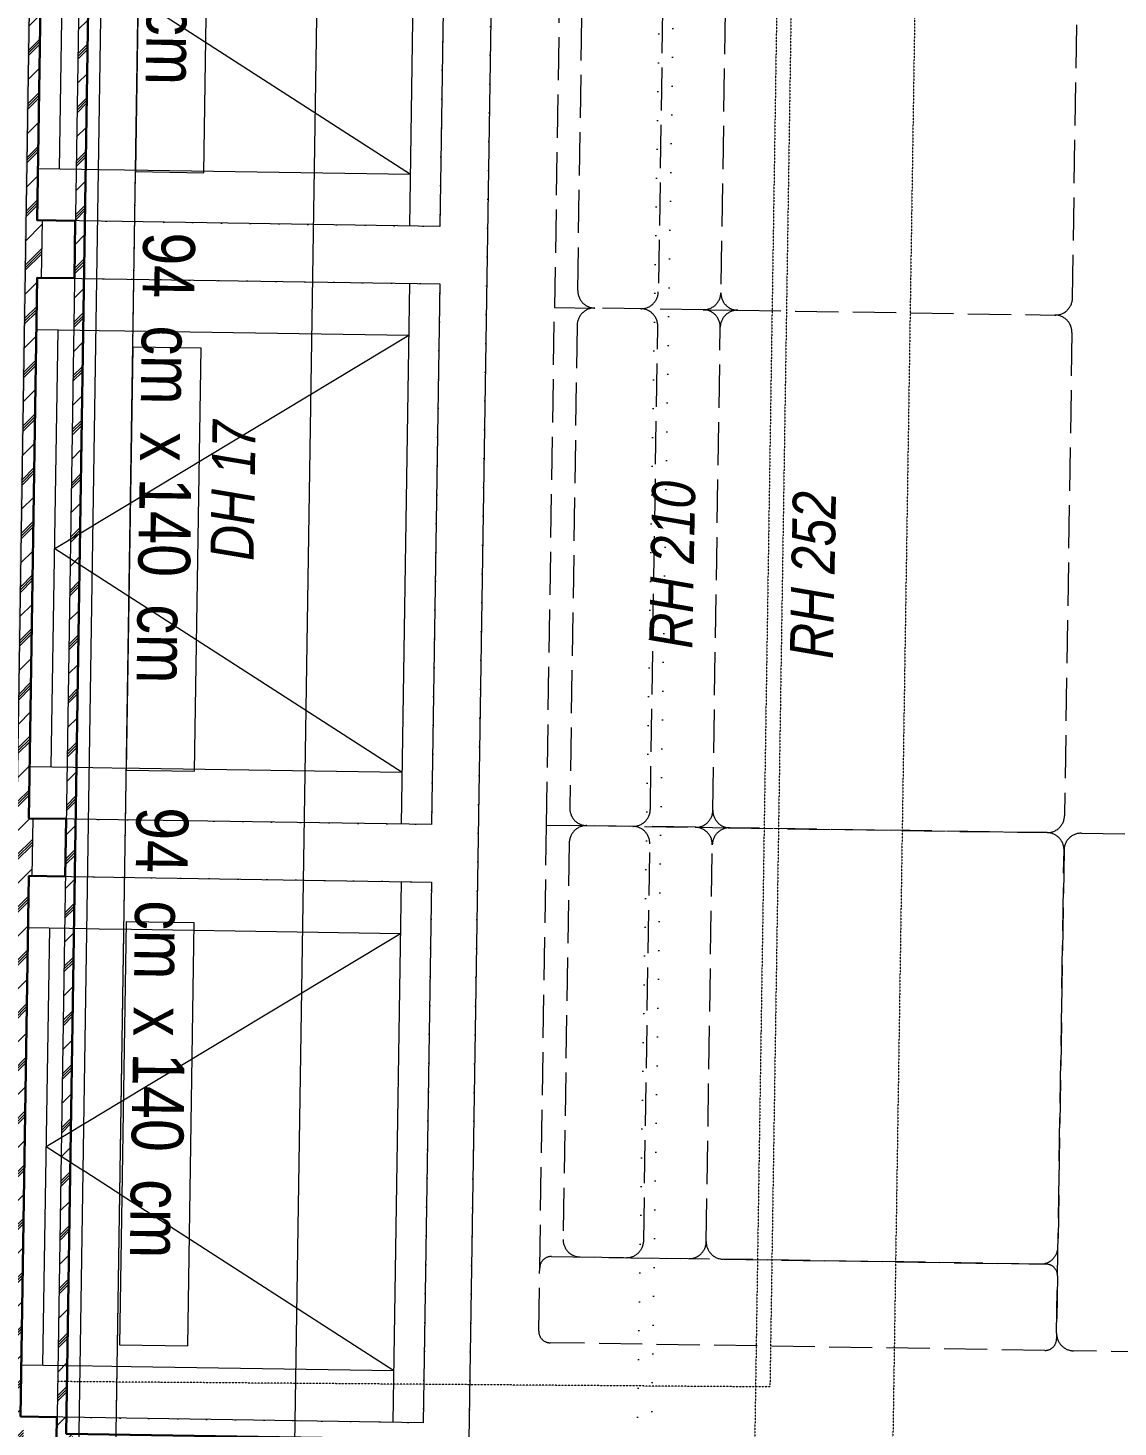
# Model space of a CAD drawing. Header units: metres. Extents: x -19025 to 34897, y -14024 to 26069.
# Drawn here: x -11288 to -9394, y -899 to 1534 of the extents above; entities that cross this region are included whole.
import ezdxf
from ezdxf.enums import TextEntityAlignment as Align

# ---------------------------------------------------------------- set-up
doc = ezdxf.new("R2010")
doc.units = ezdxf.units.M
doc.header["$MEASUREMENT"] = 0
doc.set_wipeout_variables(frame=1)
for name, pattern in [('Punktlinie weit', [0.05, 0, -0.05]), ('Strichlinie eng', [0.1, 0.075, -0.025]), ('Strichlinie mittel', [0.15, 0.1, -0.05]), ('Wipeout_Contour', [1, 0, -1])]:
    doc.linetypes.add(name, pattern=pattern)
for name, color, linetype in [('220 Bodenaufbau', 7, 'Continuous'), ('310 Dachkonstruktion massiv', 7, 'Continuous'), ('510 Moeblierung', 7, 'Continuous'), ('930 Beschriftung Allgemein', 7, 'Continuous'), ('936 Beschriftung PP', 7, 'Continuous'), ('938 Beschriftung Statik', 7, 'Continuous'), ('Neubau_130 Wand Innen', 7, 'Continuous')]:
    doc.layers.add(name, color=color, linetype=linetype)
doc.styles.add('ERSTELLTER_STIL_1', font='ARIALN.TTF')
doc.styles.add('ERSTELLTER_STIL_6', font='ARIALNI.TTF')
pattern_1 = [(225, (-0.0023, 0.0023), (-0.04596194, 0.04596194), []), (225, (0, 0), (-0.04596194, 0.04596194), []), (225, (0.0023, -0.0023), (-0.04596194, 0.04596194), []), (225, (-0.068943, -0.02298), (-0.02298097, 0.02298097), [])]

# ---------------------------------------------------------------- blocks, each defined once
blk = doc.blocks.new('Decke_1_1', base_point=(-12.5417, 13.2338))
at = {"layer": '220 Bodenaufbau', "color": 7, "linetype": 'Continuous', "lineweight": 13, "flags": 128}
blk.add_lwpolyline([(-12.482, 21.772), (-12.74, 17.1693), (-10.4444, 17.0406), (-10.6591, 13.2049), (-12.5417, 13.2338), (-12.638, 6.9481), (-12.5214, 6.9463), (-12.5836, 2.8868), (-8.4848, 2.8239), (-8.5307, -0.1696), (-2.6045, -0.1696), (-2.5423, 3.8838), (-1.8278, 3.873), (-1.7618, 8.1713), (-2.5953, 8.1841), (-2.4657, 16.6303), (-2.3698, 16.6251), (-2.1874, 19.881)], dxfattribs=at)
blk = doc.blocks.new('Wohnlandschaft 01 27[6]_1', base_point=(-11.252, 3.5373))
at = {"layer": '510 Moeblierung', "color": 253, "linetype": 'Strichlinie eng', "lineweight": 9, "true_color": 0x9f9f9f}
for p, q in [((-12.1499, 3.6811), (-12.1381, 4.451)), ((-12.1381, 4.451), (-12.0681, 4.4499)), ((-11.8795, 4.447), (-12.0681, 4.4499)), ((-11.8795, 4.447), (-11.8195, 4.4461)), ((-11.8195, 4.4461), (-11.2682, 4.4377)), ((-12.0986, 4.4204), (-12.1092, 3.7305)), ((-11.9692, 3.7283), (-11.9586, 4.4183)), ((-11.8605, 3.7267), (-11.85, 4.4166)), ((-11.8605, 3.7267), (-11.85, 4.4166)), ((-11.2387, 4.4072), (-11.2493, 3.7173)), ((-12.1296, 3.7008), (-11.2697, 3.6876)), ((-12.0796, 3.7), (-11.891, 3.6971)), ((-12.1516, 3.5711), (-12.1499, 3.6811)), ((-11.2797, 3.6878), (-11.831, 3.6962)), ((-11.25, 3.6673), (-11.2517, 3.5573)), ((-11.272, 3.5376), (-12.1319, 3.5508))]:
    blk.add_line(p, q, dxfattribs=at)
for centre, radius, start, end in [((-12.0686, 4.4199), 0.03, 89.1212, 179.1212), ((-11.9886, 4.4187), 0.03, 359.1212, 89.1212), ((-11.88, 4.417), 0.03, 359.1212, 89.1212), ((-11.82, 4.4161), 0.03, 89.1212, 179.1212), ((-11.2687, 4.4077), 0.03, 359.1212, 89.1212), ((-12.0792, 3.73), 0.03, 179.1212, 269.1212), ((-11.9992, 3.7288), 0.03, 269.1212, 359.1212), ((-11.8905, 3.7271), 0.03, 269.1212, 359.1212), ((-11.8306, 3.7262), 0.03, 179.1212, 269.1212), ((-12.1299, 3.6808), 0.02, 89.1212, 179.1212), ((-11.2793, 3.7178), 0.03, 269.1212, 359.1212), ((-11.27, 3.6676), 0.02, 359.1212, 89.1212), ((-12.1316, 3.5708), 0.02, 179.1212, 269.1212), ((-11.2717, 3.5576), 0.02, 269.1212, 359.1212)]:
    blk.add_arc(centre, radius, start, end, dxfattribs=at)
blk = doc.blocks.new('Wohnlandschaft 01 27[7]_1', base_point=(-11.2382, 4.4372))
at = {"layer": '510 Moeblierung', "color": 253, "linetype": 'Strichlinie eng', "lineweight": 9, "true_color": 0x9f9f9f}
for p, q in [((-12.1381, 4.451), (-12.1243, 5.3509)), ((-12.1243, 5.3509), (-12.0543, 5.3498)), ((-11.8657, 5.3469), (-12.0543, 5.3498)), ((-11.8657, 5.3469), (-11.8057, 5.346)), ((-11.8057, 5.346), (-11.2544, 5.3376)), ((-12.0848, 5.3203), (-12.0977, 4.4804)), ((-11.9577, 4.4782), (-11.9448, 5.3181)), ((-11.849, 4.4766), (-11.8362, 5.3165)), ((-11.849, 4.4766), (-11.8362, 5.3165)), ((-11.2249, 5.3071), (-11.2378, 4.4672)), ((-12.1381, 4.451), (-12.0681, 4.4499)), ((-12.0681, 4.4499), (-11.8795, 4.447)), ((-11.8795, 4.447), (-11.8195, 4.4461)), ((-11.2682, 4.4377), (-11.8195, 4.4461))]:
    blk.add_line(p, q, dxfattribs=at)
for centre, start, end in [((-12.0548, 5.3198), 89.1212, 179.1212), ((-11.9748, 5.3186), 359.1212, 89.1212), ((-11.8662, 5.3169), 359.1212, 89.1212), ((-11.8062, 5.316), 89.1212, 179.1212), ((-11.2549, 5.3076), 359.1212, 89.1212), ((-12.0677, 4.4799), 179.1212, 269.1212), ((-11.9877, 4.4787), 269.1212, 359.1212), ((-11.879, 4.477), 269.1212, 359.1212), ((-11.8191, 4.4761), 179.1212, 269.1212), ((-11.2678, 4.4677), 269.1212, 359.1212)]:
    blk.add_arc(centre, 0.03, start, end, dxfattribs=at)
blk = doc.blocks.new('Wohnlandschaft 01 27[8]_1', base_point=(-11.2107, 6.237))
at = {"layer": '510 Moeblierung', "color": 253, "linetype": 'Strichlinie eng', "lineweight": 9, "true_color": 0x9f9f9f}
for p, q in [((-12.1109, 6.2308), (-12.1125, 6.1208)), ((-11.2307, 6.2373), (-12.0906, 6.2505)), ((-11.2126, 6.107), (-11.211, 6.217)), ((-12.1125, 6.1208), (-12.1243, 5.3509)), ((-12.0928, 6.1005), (-11.233, 6.0873)), ((-12.0429, 6.0997), (-11.8542, 6.0969)), ((-11.2429, 6.0875), (-11.7942, 6.0959)), ((-12.0839, 5.3803), (-12.0733, 6.0702)), ((-11.9333, 6.0681), (-11.9439, 5.3781)), ((-11.8247, 6.0664), (-11.8352, 5.3765)), ((-11.8247, 6.0664), (-11.8352, 5.3765)), ((-11.224, 5.3671), (-11.2134, 6.057)), ((-12.1243, 5.3509), (-12.0543, 5.3498)), ((-11.8657, 5.3469), (-12.0543, 5.3498)), ((-11.8657, 5.3469), (-11.8057, 5.346)), ((-11.8057, 5.346), (-11.2544, 5.3376))]:
    blk.add_line(p, q, dxfattribs=at)
for centre, radius, start, end in [((-12.0909, 6.2305), 0.02, 89.1227, 179.1227), ((-11.231, 6.2173), 0.02, 359.1227, 89.1227), ((-12.0925, 6.1205), 0.02, 179.1227, 269.1227), ((-11.2326, 6.1073), 0.02, 269.1227, 359.1227), ((-12.0433, 6.0698), 0.03, 89.1227, 179.1227), ((-11.9633, 6.0685), 0.03, 359.1227, 89.1227), ((-11.8547, 6.0669), 0.03, 359.1227, 89.1227), ((-11.7947, 6.0659), 0.03, 89.1227, 179.1227), ((-11.2434, 6.0575), 0.03, 359.1227, 89.1227), ((-12.0539, 5.3798), 0.03, 179.1227, 269.1227), ((-11.9739, 5.3786), 0.03, 269.1227, 359.1227), ((-11.8652, 5.3769), 0.03, 269.1227, 359.1227), ((-11.8052, 5.376), 0.03, 179.1227, 269.1227), ((-11.254, 5.3676), 0.03, 269.1227, 359.1227)]:
    blk.add_arc(centre, radius, start, end, dxfattribs=at)
blk = doc.blocks.new('Wohnlandschaft 01 27[9]_1', base_point=(-10.3521, 3.5235))
at = {"layer": '510 Moeblierung', "color": 253, "linetype": 'Strichlinie eng', "lineweight": 9, "true_color": 0x9f9f9f}
for p, q in [((-11.2082, 4.4367), (-10.3683, 4.4239)), ((-11.2516, 3.5673), (-11.2387, 4.4072)), ((-10.3388, 4.3934), (-10.3517, 3.5535)), ((-10.3821, 3.524), (-11.222, 3.5369))]:
    blk.add_line(p, q, dxfattribs=at)
for centre, start, end in [((-11.2087, 4.4068), 89.1212, 179.1212), ((-10.3688, 4.3939), 359.1212, 89.1212), ((-11.2216, 3.5669), 179.1212, 269.1212), ((-10.3817, 3.554), 269.1212, 359.1212)]:
    blk.add_arc(centre, 0.03, start, end, dxfattribs=at)
blk = doc.blocks.new('Wand_117_1', base_point=(-12.8317, 6.9506))
at = {"color": 254, "linetype": 'Wipeout_Contour', "lineweight": 0, "ltscale": 55.892488}
blk.add_wipeout([(-12.8967, 6.9516), (-12.9559, 3.0925), (-12.8909, 3.0915), (-12.8317, 6.9506)], dxfattribs=at).dxf.layer = 'Neubau_130 Wand Innen'
at = {"layer": 'Neubau_130 Wand Innen', "color": 7, "linetype": 'Continuous', "lineweight": 13, "flags": 128}
for points in [[(-12.8967, 6.9516), (-12.9559, 3.0925)], [(-12.8909, 3.0915), (-12.8317, 6.9506)]]:
    blk.add_lwpolyline(points, dxfattribs=at)
blk = doc.blocks.new('Einfache Dachfensteröffnung_35')
at = {"layer": '310 Dachkonstruktion massiv', "linetype": 'Continuous', "lineweight": 0}
for p, q in [((1.5394, 0.7), (-1.5394, 0.7)), ((-1.5394, 0.7), (-1.5394, 0)), ((1.5394, 0), (1.5394, 0.7)), ((-1.5394, 0), (1.5394, 0))]:
    blk.add_line(p, q, dxfattribs=at)
blk = doc.blocks.new('Dachfläche_83_1', base_point=(-13.6725, 2.9034))
at = {"layer": '310 Dachkonstruktion massiv', "linetype": 'Continuous', "lineweight": 13, "true_color": 0xd2b48c}
h = blk.add_hatch(dxfattribs=at)
h.set_pattern_fill('VOLLHOLZ_SN21_0001', color=43, style=0, pattern_type=2)
h.set_pattern_definition(pattern_1)
h.paths.add_polyline_path([(-12.9971, 2.893), (-12.9694, 2.8926), (-12.9617, 3.3925), (-12.973, 3.3927), (-12.9258, 6.4711), (-12.9145, 6.4709), (-12.9071, 6.9521), (-12.9348, 6.9525)])
at = {"layer": '310 Dachkonstruktion massiv', "color": 7, "linetype": 'Continuous', "lineweight": 18, "flags": 128}
blk.add_lwpolyline([(-12.9348, 6.9525), (-12.9971, 2.893)], dxfattribs=at)
at = {"layer": '310 Dachkonstruktion massiv', "color": 255, "linetype": 'Punktlinie weit', "lineweight": 13, "flags": 128}
for points in [[(-12.4614, 2.8848), (-11.9637, 2.8772), (-11.9015, 6.9367), (-12.3991, 6.9443)], [(-12.4065, 6.4631), (-12.2259, 6.4604), (-12.2731, 3.382), (-12.4537, 3.3847)]]:
    blk.add_lwpolyline(points, dxfattribs=at)
at = {"layer": '310 Dachkonstruktion massiv', "color": 7, "linetype": 'Continuous', "lineweight": 30, "flags": 128}
blk.add_lwpolyline([(-12.4537, 3.3847), (-12.973, 3.3927), (-12.9258, 6.4711), (-12.4065, 6.4631)], dxfattribs=at)
at = {"layer": '310 Dachkonstruktion massiv', "linetype": 'Continuous', "lineweight": 0, "xscale": -0.9999999999999998, "rotation": 269.1211930973007}
blk.add_blockref('Einfache Dachfensteröffnung_35', (-12.9494, 4.9319), dxfattribs=at)
blk = doc.blocks.new('VELUX GPU_11')
at = {"layer": '310 Dachkonstruktion massiv', "color": 7, "linetype": 'Continuous', "lineweight": 13}
for p, q in [((-0.47, 0.6475), (0.47, 0.6475)), ((-0.38, 0), (-0.38, 0.6475)), ((0, 0.0375), (-0.38, 0.6475)), ((0, 0.0375), (0.38, 0.6475)), ((0.38, 0), (0.38, 0.6475)), ((-0.38, 0.0375), (0.38, 0.0375))]:
    blk.add_line(p, q, dxfattribs=at)
at = {"layer": '310 Dachkonstruktion massiv', "color": 7, "linetype": 'Continuous', "lineweight": 13, "flags": 128}
blk.add_lwpolyline([(-0.47, 0), (0.47, 0), (0.47, 0.7), (-0.47, 0.7)], close=True, dxfattribs=at)
blk = doc.blocks.new('Dachfläche_84_1', base_point=(-13.6957, 7.1242))
at = {"layer": '310 Dachkonstruktion massiv', "linetype": 'Continuous', "lineweight": 5}
h = blk.add_hatch(dxfattribs=at)
h.set_pattern_fill('METALLE_SM_0001', color=5, style=0, pattern_type=2)
h.set_pattern_definition([(45, (0, 0), (-0.04596194, 0.04596194), [0.065, 0]), (45, (-0.02298, 0), (-0.04596194, 0.04596194), [0.065, 0]), (45, (-0.04596, 0), (-0.04596194, 0.04596194), [0.065, 0])])
h.paths.add_polyline_path([(-13.0881, 2.6944), (-13.0858, 2.6943), (-13.018, 7.1138), (-13.0203, 7.1139)])
at = {"layer": '310 Dachkonstruktion massiv', "linetype": 'Continuous', "lineweight": 13, "true_color": 0xd2b48c}
h = blk.add_hatch(dxfattribs=at)
h.set_pattern_fill('VOLLHOLZ_SN21_0001', color=43, style=0, pattern_type=2)
h.set_pattern_definition(pattern_1)
h.paths.add_polyline_path([(-13.0858, 2.6943), (-13.0581, 2.6939), (-13.0469, 3.4226), (-13.0522, 3.4227), (-13.0378, 4.3626), (-13.0325, 4.3625), (-13.031, 4.4625), (-13.0378, 4.4626), (-13.0233, 5.4025), (-13.0165, 5.4024), (-13.015, 5.5024), (-13.0233, 5.5025), (-13.0089, 6.4424), (-13.0006, 6.4422), (-12.9903, 7.1134), (-13.018, 7.1138)])
at = {"layer": '310 Dachkonstruktion massiv', "color": 7, "linetype": 'Continuous', "lineweight": 13, "flags": 128}
for points in [[(-13.018, 7.1138), (-13.0858, 2.6943)], [(-13.015, 5.5024), (-13.0165, 5.4024)], [(-13.031, 4.4625), (-13.0325, 4.3625)]]:
    blk.add_lwpolyline(points, dxfattribs=at)
at = {"layer": '310 Dachkonstruktion massiv', "color": 255, "linetype": 'Punktlinie weit', "lineweight": 13, "flags": 128}
for points in [[(-13.0004, 2.693), (-11.9913, 2.6776), (-11.9235, 7.097), (-12.9326, 7.1125)], [(-12.9429, 6.4414), (-12.309, 6.4316), (-12.3234, 5.4917), (-12.9573, 5.5015)], [(-12.9588, 5.4015), (-12.3234, 5.3917), (-12.3378, 4.4519), (-12.9732, 4.4616)], [(-12.9748, 4.3616), (-12.3378, 4.3519), (-12.3523, 3.412), (-12.9892, 3.4217)]]:
    blk.add_lwpolyline(points, dxfattribs=at)
at = {"layer": '310 Dachkonstruktion massiv', "color": 7, "linetype": 'Continuous', "lineweight": 30, "flags": 128}
for points in [[(-12.9573, 5.5015), (-13.0233, 5.5025), (-13.0089, 6.4424), (-12.9429, 6.4414)], [(-12.9588, 5.4015), (-12.9573, 5.5015)], [(-12.9732, 4.4616), (-13.0378, 4.4626), (-13.0233, 5.4025), (-12.9588, 5.4015)], [(-12.9748, 4.3616), (-12.9732, 4.4616)], [(-12.9892, 3.4217), (-13.0522, 3.4227), (-13.0378, 4.3626), (-12.9748, 4.3616)], [(-13.0004, 2.693), (-12.9892, 3.4217)]]:
    blk.add_lwpolyline(points, dxfattribs=at)
at = {"layer": '310 Dachkonstruktion massiv', "linetype": 'Continuous', "lineweight": 0, "xscale": -1, "rotation": 269.1211930973006}
for p in [(-13.0161, 5.9724), (-13.0305, 4.9325), (-13.045, 3.8926)]:
    blk.add_blockref('VELUX GPU_11', p, dxfattribs=at)
blk = doc.blocks.new('Etikett_94_1', base_point=(-12.7227, 6.3205))
at = {"layer": '936 Beschriftung PP', "color": 7, "linetype": 'Continuous', "lineweight": 13, "flags": 128}
blk.add_lwpolyline([(-12.8526, 5.5869), (-12.734, 5.5851), (-12.7227, 6.3205), (-12.8413, 6.3224)], close=True, dxfattribs=at)
at = {"layer": '936 Beschriftung PP', "color": 7, "lineweight": 13, "insert": (-12.7472, 5.5853), "char_height": 0.09, "attachment_point": 3, "rotation": 269.1212, "style": 'ERSTELLTER_STIL_1'}
blk.add_mtext('\\A1;{\\pqr;\\pt0,1;\\fArial Narrow|b0|i0|c0|p0;\\W1.000000;94\\fArial Narrow|b0|i0|c0|p0;\\W1.000000;\\A1{\\H.66x;\\S^  ;}\\fArial Narrow|b0|i0|c0|p0;\\W1.000000; cm\\fArial Narrow|b0|i0|c0|p0;\\W1.000000;\\A1{\\H.66x;\\S^  ;}\\fArial Narrow|b0|i0|c0|p0;\\W1.000000; x \\fArial Narrow|b0|i0|c0|p0;\\W1.000000;\\fArial Narrow|b0|i0|c0|p0;\\W1.000000;\\fArial Narrow|b0|i0|c0|p0;\\W1.000000;\\fArial Narrow|b0|i0|c0|p0;\\W1.000000;\\fArial Narrow|b0|i0|c0|p0;\\W1.000000;140\\fArial Narrow|b0|i0|c0|p0;\\W1.000000;\\A1{\\H.66x;\\S^  ;}\\fArial Narrow|b0|i0|c0|p0;\\W1.000000; cm\\fArial Narrow|b0|i0|c0|p0;\\W1.000000;\\A1{\\H.66x;\\S^  ;}\\fArial Narrow|b0|i0|c0|p0;\\W1.000000;\\fArial Narrow|b0|i0|c0|p0;\\W1.000000;\\fArial Narrow|b0|i0|c0|p0;\\W1.000000;\\fArial Narrow|b0|i0|c0|p0;\\W1.000000;\\fArial Narrow|b0|i0|c0|p0;\\W1.000000;\\fArial Narrow|b0|i0|c0|p0;\\W1.000000;\\fArial Narrow|b0|i0|c0|p0;\\W1.000000;\\A1{\\H.66x;\\S^  ;}\\fArial Narrow|b0|i0|c0|p0;\\W1.000000;\\fArial Narrow|b0|i0|c0|p0;\\W1.000000;\\A1{\\H.66x;\\S^  ;}\\fArial Narrow|b0|i0|c0|p0;\\W1.000000;\\fArial Narrow|b0|i0|c0|p0;\\W1.000000;\\fArial Narrow|b0|i0|c0|p0;\\W1.000000;\\fArial Narrow|b0|i0|c0|p0;\\W1.000000;\\fArial Narrow|b0|i0|c0|p0;\\W1.000000;\\fArial Narrow|b0|i0|c0|p0;\\W1.000000;\\fArial Narrow|b0|i0|c0|p0;\\W1.000000;\\A1{\\H.66x;\\S^  ;}\\fArial Narrow|b0|i0|c0|p0;\\W1.000000;\\fArial Narrow|b0|i0|c0|p0;\\W1.000000;\\A1{\\H.66x;\\S^  ;}\\fArial Narrow|b0|i0|c0|p0;\\W1.000000;\\fArial Narrow|b0|i0|c0|p0;\\W1.000000;\\fArial Narrow|b0|i0|c0|p0;\\W1.000000;\\fArial Narrow|b0|i0|c0|p0;\\W1.000000;\\fArial Narrow|b0|i0|c0|p0;\\W1.000000;\\fArial Narrow|b0|i0|c0|p0;\\W1.000000;\\fArial Narrow|b0|i0|c0|p0;\\W1.000000;\\A1{\\H.66x;\\S^  ;}\\fArial Narrow|b0|i0|c0|p0;\\W1.000000;\\fArial Narrow|b0|i0|c0|p0;\\W1.000000;\\A1{\\H.66x;\\S^  ;}\\fArial Narrow|b0|i0|c0|p0;\\W1.000000;\\fArial Narrow|b0|i0|c0|p0;\\W1.000000;\\fArial Narrow|b0|i0|c0|p0;\\W1.000000;\\fArial Narrow|b0|i0|c0|p0;\\W1.000000;\\fArial Narrow|b0|i0|c0|p0;\\W1.000000;\\fArial Narrow|b0|i0|c0|p0;\\W1.000000;\\fArial Narrow|b0|i0|c0|p0;\\W1.000000;\\A1{\\H.66x;\\S^  ;}\\fArial Narrow|b0|i0|c0|p0;\\W1.000000;}', dxfattribs=at)
at = {"layer": '936 Beschriftung PP', "color": 7, "lineweight": 13, "style": 'ERSTELLTER_STIL_1'}
blk.add_attdef('DUMMY_92', text='', height=0.09, rotation=269.1212, dxfattribs=at).set_placement((-12.7227, 6.3205), align=Align.TOP_LEFT)
blk = doc.blocks.new('Etikett_95_1', base_point=(-12.7387, 5.2802))
at = {"layer": '936 Beschriftung PP', "color": 7, "linetype": 'Continuous', "lineweight": 13, "flags": 128}
blk.add_lwpolyline([(-12.8685, 4.5466), (-12.75, 4.5448), (-12.7387, 5.2802), (-12.8573, 5.282)], close=True, dxfattribs=at)
at = {"layer": '936 Beschriftung PP', "color": 7, "lineweight": 13, "insert": (-12.7632, 4.545), "char_height": 0.09, "attachment_point": 3, "rotation": 269.1212, "style": 'ERSTELLTER_STIL_1'}
blk.add_mtext('\\A1;{\\pqr;\\pt0,1;\\fArial Narrow|b0|i0|c0|p0;\\W1.000000;94\\fArial Narrow|b0|i0|c0|p0;\\W1.000000;\\A1{\\H.66x;\\S^  ;}\\fArial Narrow|b0|i0|c0|p0;\\W1.000000; cm\\fArial Narrow|b0|i0|c0|p0;\\W1.000000;\\A1{\\H.66x;\\S^  ;}\\fArial Narrow|b0|i0|c0|p0;\\W1.000000; x \\fArial Narrow|b0|i0|c0|p0;\\W1.000000;\\fArial Narrow|b0|i0|c0|p0;\\W1.000000;\\fArial Narrow|b0|i0|c0|p0;\\W1.000000;\\fArial Narrow|b0|i0|c0|p0;\\W1.000000;\\fArial Narrow|b0|i0|c0|p0;\\W1.000000;140\\fArial Narrow|b0|i0|c0|p0;\\W1.000000;\\A1{\\H.66x;\\S^  ;}\\fArial Narrow|b0|i0|c0|p0;\\W1.000000; cm\\fArial Narrow|b0|i0|c0|p0;\\W1.000000;\\A1{\\H.66x;\\S^  ;}\\fArial Narrow|b0|i0|c0|p0;\\W1.000000;\\fArial Narrow|b0|i0|c0|p0;\\W1.000000;\\fArial Narrow|b0|i0|c0|p0;\\W1.000000;\\fArial Narrow|b0|i0|c0|p0;\\W1.000000;\\fArial Narrow|b0|i0|c0|p0;\\W1.000000;\\fArial Narrow|b0|i0|c0|p0;\\W1.000000;\\fArial Narrow|b0|i0|c0|p0;\\W1.000000;\\A1{\\H.66x;\\S^  ;}\\fArial Narrow|b0|i0|c0|p0;\\W1.000000;\\fArial Narrow|b0|i0|c0|p0;\\W1.000000;\\A1{\\H.66x;\\S^  ;}\\fArial Narrow|b0|i0|c0|p0;\\W1.000000;\\fArial Narrow|b0|i0|c0|p0;\\W1.000000;\\fArial Narrow|b0|i0|c0|p0;\\W1.000000;\\fArial Narrow|b0|i0|c0|p0;\\W1.000000;\\fArial Narrow|b0|i0|c0|p0;\\W1.000000;\\fArial Narrow|b0|i0|c0|p0;\\W1.000000;\\fArial Narrow|b0|i0|c0|p0;\\W1.000000;\\A1{\\H.66x;\\S^  ;}\\fArial Narrow|b0|i0|c0|p0;\\W1.000000;\\fArial Narrow|b0|i0|c0|p0;\\W1.000000;\\A1{\\H.66x;\\S^  ;}\\fArial Narrow|b0|i0|c0|p0;\\W1.000000;\\fArial Narrow|b0|i0|c0|p0;\\W1.000000;\\fArial Narrow|b0|i0|c0|p0;\\W1.000000;\\fArial Narrow|b0|i0|c0|p0;\\W1.000000;\\fArial Narrow|b0|i0|c0|p0;\\W1.000000;\\fArial Narrow|b0|i0|c0|p0;\\W1.000000;\\fArial Narrow|b0|i0|c0|p0;\\W1.000000;\\A1{\\H.66x;\\S^  ;}\\fArial Narrow|b0|i0|c0|p0;\\W1.000000;\\fArial Narrow|b0|i0|c0|p0;\\W1.000000;\\A1{\\H.66x;\\S^  ;}\\fArial Narrow|b0|i0|c0|p0;\\W1.000000;\\fArial Narrow|b0|i0|c0|p0;\\W1.000000;\\fArial Narrow|b0|i0|c0|p0;\\W1.000000;\\fArial Narrow|b0|i0|c0|p0;\\W1.000000;\\fArial Narrow|b0|i0|c0|p0;\\W1.000000;\\fArial Narrow|b0|i0|c0|p0;\\W1.000000;\\fArial Narrow|b0|i0|c0|p0;\\W1.000000;\\A1{\\H.66x;\\S^  ;}\\fArial Narrow|b0|i0|c0|p0;\\W1.000000;}', dxfattribs=at)
at = {"layer": '936 Beschriftung PP', "color": 7, "lineweight": 13, "style": 'ERSTELLTER_STIL_1'}
blk.add_attdef('DUMMY_92', text='', height=0.09, rotation=269.1212, dxfattribs=at).set_placement((-12.7387, 5.2802), align=Align.TOP_LEFT)
blk = doc.blocks.new('Etikett_96_1', base_point=(-12.7503, 4.281))
at = {"layer": '936 Beschriftung PP', "color": 7, "linetype": 'Continuous', "lineweight": 13, "flags": 128}
blk.add_lwpolyline([(-12.8802, 3.5473), (-12.7616, 3.5455), (-12.7503, 4.281), (-12.8689, 4.2828)], close=True, dxfattribs=at)
at = {"layer": '936 Beschriftung PP', "color": 7, "lineweight": 13, "insert": (-12.7748, 3.5457), "char_height": 0.09, "attachment_point": 3, "rotation": 269.1212, "style": 'ERSTELLTER_STIL_1'}
blk.add_mtext('\\A1;{\\pqr;\\pt0,1;\\fArial Narrow|b0|i0|c0|p0;\\W1.000000;94\\fArial Narrow|b0|i0|c0|p0;\\W1.000000;\\A1{\\H.66x;\\S^  ;}\\fArial Narrow|b0|i0|c0|p0;\\W1.000000; cm\\fArial Narrow|b0|i0|c0|p0;\\W1.000000;\\A1{\\H.66x;\\S^  ;}\\fArial Narrow|b0|i0|c0|p0;\\W1.000000; x \\fArial Narrow|b0|i0|c0|p0;\\W1.000000;\\fArial Narrow|b0|i0|c0|p0;\\W1.000000;\\fArial Narrow|b0|i0|c0|p0;\\W1.000000;\\fArial Narrow|b0|i0|c0|p0;\\W1.000000;\\fArial Narrow|b0|i0|c0|p0;\\W1.000000;140\\fArial Narrow|b0|i0|c0|p0;\\W1.000000;\\A1{\\H.66x;\\S^  ;}\\fArial Narrow|b0|i0|c0|p0;\\W1.000000; cm\\fArial Narrow|b0|i0|c0|p0;\\W1.000000;\\A1{\\H.66x;\\S^  ;}\\fArial Narrow|b0|i0|c0|p0;\\W1.000000;\\fArial Narrow|b0|i0|c0|p0;\\W1.000000;\\fArial Narrow|b0|i0|c0|p0;\\W1.000000;\\fArial Narrow|b0|i0|c0|p0;\\W1.000000;\\fArial Narrow|b0|i0|c0|p0;\\W1.000000;\\fArial Narrow|b0|i0|c0|p0;\\W1.000000;\\fArial Narrow|b0|i0|c0|p0;\\W1.000000;\\A1{\\H.66x;\\S^  ;}\\fArial Narrow|b0|i0|c0|p0;\\W1.000000;\\fArial Narrow|b0|i0|c0|p0;\\W1.000000;\\A1{\\H.66x;\\S^  ;}\\fArial Narrow|b0|i0|c0|p0;\\W1.000000;\\fArial Narrow|b0|i0|c0|p0;\\W1.000000;\\fArial Narrow|b0|i0|c0|p0;\\W1.000000;\\fArial Narrow|b0|i0|c0|p0;\\W1.000000;\\fArial Narrow|b0|i0|c0|p0;\\W1.000000;\\fArial Narrow|b0|i0|c0|p0;\\W1.000000;\\fArial Narrow|b0|i0|c0|p0;\\W1.000000;\\A1{\\H.66x;\\S^  ;}\\fArial Narrow|b0|i0|c0|p0;\\W1.000000;\\fArial Narrow|b0|i0|c0|p0;\\W1.000000;\\A1{\\H.66x;\\S^  ;}\\fArial Narrow|b0|i0|c0|p0;\\W1.000000;\\fArial Narrow|b0|i0|c0|p0;\\W1.000000;\\fArial Narrow|b0|i0|c0|p0;\\W1.000000;\\fArial Narrow|b0|i0|c0|p0;\\W1.000000;\\fArial Narrow|b0|i0|c0|p0;\\W1.000000;\\fArial Narrow|b0|i0|c0|p0;\\W1.000000;\\fArial Narrow|b0|i0|c0|p0;\\W1.000000;\\A1{\\H.66x;\\S^  ;}\\fArial Narrow|b0|i0|c0|p0;\\W1.000000;\\fArial Narrow|b0|i0|c0|p0;\\W1.000000;\\A1{\\H.66x;\\S^  ;}\\fArial Narrow|b0|i0|c0|p0;\\W1.000000;\\fArial Narrow|b0|i0|c0|p0;\\W1.000000;\\fArial Narrow|b0|i0|c0|p0;\\W1.000000;\\fArial Narrow|b0|i0|c0|p0;\\W1.000000;\\fArial Narrow|b0|i0|c0|p0;\\W1.000000;\\fArial Narrow|b0|i0|c0|p0;\\W1.000000;\\fArial Narrow|b0|i0|c0|p0;\\W1.000000;\\A1{\\H.66x;\\S^  ;}\\fArial Narrow|b0|i0|c0|p0;\\W1.000000;}', dxfattribs=at)
at = {"layer": '936 Beschriftung PP', "color": 7, "lineweight": 13, "style": 'ERSTELLTER_STIL_1'}
blk.add_attdef('DUMMY_92', text='', height=0.09, rotation=269.1212, dxfattribs=at).set_placement((-12.7503, 4.281), align=Align.TOP_LEFT)

msp = doc.modelspace()

# ---------------------------------------------------------------- linework, layer by layer
at = {"layer": '930 Beschriftung Allgemein', "color": 7, "linetype": 'Strichlinie mittel', "lineweight": 13}
for points in [[(-9733.621, 2427.306), (-9789.645, -1232.267)], [(-10474.562, 2157.299), (-9977.829, 2150.573), (-10025.064, -928.717), (-10521.783, -921.098)]]:
    msp.add_lwpolyline(points, dxfattribs=at)

# ---------------------------------------------------------------- block references
at = {"layer": '220 Bodenaufbau', "color": 7, "linetype": 'Continuous', "lineweight": 13, "xscale": 1000, "yscale": 1000, "zscale": 1000}
msp.add_blockref('Decke_1_1', (-10790.357, 8930.711), dxfattribs=at)
at = {"layer": '510 Moeblierung', "color": 253, "linetype": 'Strichlinie eng', "lineweight": 9, "true_color": 0x9f9f9f, "xscale": 1000, "yscale": 1000, "zscale": 1000}
for name, p in [('Wohnlandschaft 01 27[8]_1', (-9459.328, 1933.954)), ('Wohnlandschaft 01 27[7]_1', (-9486.911, 134.141)), ('Wohnlandschaft 01 27[6]_1', (-9500.715, -765.753)), ('Wohnlandschaft 01 27[9]_1', (-8600.821, -779.557))]:
    msp.add_blockref(name, p, dxfattribs=at)
at = {"layer": 'Neubau_130 Wand Innen', "color": 7, "lineweight": 30, "xscale": 1000, "yscale": 1000, "zscale": 1000}
msp.add_blockref('Wand_117_1', (-11080.343, 2647.538), dxfattribs=at)

# ---------------------------------------------------------------- texts
at = {"layer": '930 Beschriftung Allgemein', "color": 7, "linetype": 'Continuous', "lineweight": 13, "char_height": 75, "style": 'ERSTELLTER_STIL_6'}
for s, insert, attachment_point, rotation in [('\\A1;{\\pqc;\\fArial Narrow|b0|i1|c0|p0;\\W1.000000;D\\fArial Narrow|b0|i1|c0|p0;\\W1.000000;H 17}', (-10969.127, 729.827), 2, 89.121193), ('\\A1;{\\pqc;\\fArial Narrow|b0|i1|c0|p0;\\W1.000000;RH 2\\fArial Narrow|b0|i1|c0|p0;\\W1.000000;10}', (-10129.776, 599.781), 8, 88.931858), ('\\A1;{\\pqc;\\fArial Narrow|b0|i1|c0|p0;\\W1.000000;RH 25\\fArial Narrow|b0|i1|c0|p0;\\W1.000000;2}', (-9885.244, 581.871), 8, 88.931858)]:
    msp.add_mtext(s, dxfattribs=dict(at, insert=insert, attachment_point=attachment_point, rotation=rotation))

# ---------------------------------------------------------------- next in the draw order: linework, layer by layer
at = {"layer": '930 Beschriftung Allgemein', "color": 7, "linetype": 'Strichlinie mittel', "lineweight": 13}
msp.add_lwpolyline([(-10561.074, 2439.997), (-11083.907, 2448.017), (-11140.089, -1214.613), (-10617.371, -1222.631)], dxfattribs=at)
at = {"layer": '938 Beschriftung Statik', "color": 139, "linetype": 'Strichlinie eng', "lineweight": 13, "true_color": 0x2c655e}
msp.add_lwpolyline([(-11193.235, 2049.809), (-9954.669, 2030.647), (-9998.534, -829.017), (-11238.002, -819.621)], dxfattribs=at)

# ---------------------------------------------------------------- next in the draw order: block references
at = {"layer": '310 Dachkonstruktion massiv', "color": 7, "linetype": 'Continuous', "lineweight": 13, "xscale": 1000, "yscale": 1000, "zscale": 1000}
for name, p in [('Dachfläche_84_1', (-11944.406, 2821.151)), ('Dachfläche_83_1', (-11921.164, -1399.692))]:
    msp.add_blockref(name, p, dxfattribs=at)
at = {"layer": '936 Beschriftung PP', "color": 7, "linetype": 'Continuous', "lineweight": 13, "xscale": 1000, "yscale": 1000, "zscale": 1000}
for name, p in [('Etikett_94_1', (-10971.404, 2017.474)), ('Etikett_95_1', (-10987.362, 977.159)), ('Etikett_96_1', (-10998.989, -22.108))]:
    msp.add_blockref(name, p, dxfattribs=at)

doc.saveas('drawing.dxf')
